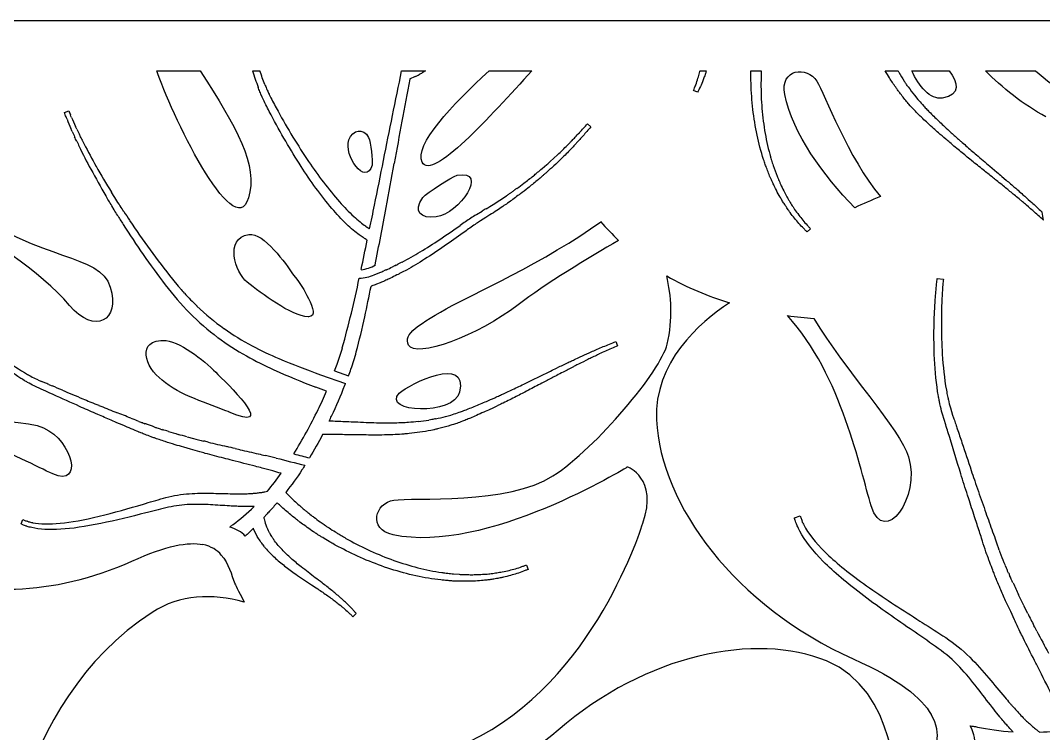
# Model space of a CAD drawing. Header units: metres. Extents: x -136 to 12250, y 0 to 1406.
# Drawn here: x 1243 to 2321, y 655 to 1406 of the extents above; entities that cross this region are included whole.
import ezdxf

# ---------------------------------------------------------------- set-up
doc = ezdxf.new("R2010")
doc.units = ezdxf.units.M
doc.layers.add('PDF_Geometry', color=7, linetype='Continuous')

msp = doc.modelspace()

# ---------------------------------------------------------------- linework, layer by layer
at = {"lineweight": -2}
msp.add_line((0, 1406.3), (12250, 1406.3), dxfattribs=at)
for points in [[(1387.1, 1353.2), (1432.7, 1353.2)], [(1487.9, 1353.2), (1495.5, 1353.2)], [(1644.8, 1353.2), (1670, 1353.2)], [(1736.8, 1353.2), (1781.9, 1353.2)], [(1959, 1353.2), (1965.6, 1353.2)], [(2012.6, 1353.2), (2023.5, 1353.2)], [(2154.1, 1353.2), (2167.4, 1353.2)], [(2182.1, 1353.2), (2221.3, 1353.2)], [(2259.7, 1353.2), (2312.4, 1353.2)]]:
    msp.add_lwpolyline(points, dxfattribs=at)
at = {"layer": 'PDF_Geometry', "lineweight": -2}
for p, q in [((1659, 1347.3), (1653.2, 1344.4)), ((1663.5, 1349.5), (1663.4, 1349.4)), ((1289.6, 1309.2), (1294.2, 1311.1)), ((1741.1, 1212.4), (1755.1, 1221.6)), ((1342, 1206.9), (1339.5, 1211)), ((1342.1, 1206.8), (1342, 1206.9)), ((1723.4, 1201.7), (1723.6, 1201.8)), ((1723.6, 1201.8), (1729.5, 1205.4)), ((1403.5, 1133.9), (1409.6, 1126.4)), ((1615.8, 1138.3), (1615.8, 1138.3)), ((1619.3, 1139.7), (1621.9, 1140.7)), ((1574.2, 1037.2), (1588.9, 1032.1)), ((1260.5, 1028.4), (1263.2, 1027.1)), ((1263.2, 1027.1), (1266, 1025.9)), ((1559.4, 1033.1), (1585.7, 1023.8)), ((1554.5, 1020), (1554.4, 1020)), ((1316.6, 1004.6), (1317.4, 1004.3)), ((1342.7, 994.1), (1344.4, 993.4)), ((1359.6, 987.3), (1361.4, 986.6)), ((1368, 983.9), (1370.1, 983.1)), ((1418.8, 967.8), (1425.5, 966)), ((1469.6, 955.4), (1474.6, 954.3)), ((2304, 781.6), (2300, 789.8))]:
    msp.add_line(p, q, dxfattribs=at)
for points in [[(1487.9, 1353.2, 0.01723), (1493.7, 1336.1)], [(1500.8, 1338.8), (1500.8, 1338.9, -0.014902), (1495.5, 1353.2, -0.014902)], [(1606.7, 1189.8), (1606.7, 1189.7, 0.014463), (1610.4, 1187.3, -0.001017), (1611.1, 1186.8, 0.000499), (1616.2, 1211.6, 0.000358), (1625.7, 1258.9, -0.001849), (1644.8, 1353.2, -0.001849)], [(1952.8, 1334.1, 0.015477), (1954.5, 1338.5), (1954.5, 1338.6, 0.011885), (1956.8, 1345.5, -0.001235), (1957.3, 1347.1, 0.002794), (1958.1, 1349.9, 0.001789), (1958.8, 1352.6, -0.000221), (1959, 1353.2, -0.000221)], [(1965.6, 1353.2, -0.000272), (1965.5, 1353, -0.002876), (1964.4, 1349.5), (1963.9, 1348.1, -0.003166), (1962.3, 1343.7)], [(2038.5, 1229.3, -0.00216), (2037.1, 1232, 0.001806), (2036, 1234.3), (2035.9, 1234.4, 0.002188), (2034.6, 1237.4, 0.000155), (2033.6, 1239.7, 0.001133), (2032.9, 1241.1, -0.005204), (2032.3, 1242.4), (2032.3, 1242.5, 0.00224), (2031.2, 1245.3, -0.001656), (2029, 1251), (2028.9, 1251.1, 0.000885), (2027.2, 1255.9), (2026.9, 1257, -0.00033), (2025.9, 1259.9), (2025.8, 1260), (2025.6, 1260.9, -0.001592), (2024.9, 1263.1, -0.027009), (2018.4, 1288.9, -0.022866), (2014.3, 1316.1, -0.019745), (2012.6, 1343.5, -0.007342), (2012.6, 1353.2, -0.007342)], [(2023.5, 1353.2, 0.007502), (2023.2, 1343.5, 0.019911), (2023.9, 1316.9, 0.022252), (2027, 1290.5, 0.025961), (2032.5, 1265.3), (2032.5, 1265.3, 0.005583), (2032.9, 1263.9, -0.001703), (2033.3, 1262.3, -0.00249), (2034, 1259.9), (2034.2, 1259.3, -0.001009), (2036, 1253.5), (2038, 1247.8, -0.001779), (2038.7, 1246.1), (2039, 1245.1), (2040.1, 1242.4, 0.000202), (2042.2, 1237.2, -0.001597), (2043.5, 1234.4, 0.000129), (2044.5, 1232.2), (2044.6, 1232.1)], [(2158.5, 1345.8, -0.012158), (2154.1, 1353.2, -0.012158)], [(2168.3, 1351.7), (2168.3, 1351.8, -0.002612), (2167.4, 1353.2, -0.002612)], [(2169.3, 1330.1, 0.003093), (2167, 1333.1), (2166.9, 1333.3, 0.001536), (2165, 1336)], [(2178.2, 1336.3, 0.001624), (2175.9, 1339.5, 0.002728), (2174, 1342.4)], [(1586.7, 1191.8, -0.024993), (1571.4, 1208.1, -0.032739), (1538.9, 1252.6, -0.012007), (1522.7, 1279, -0.011963), (1507.3, 1306.9, -0.00642), (1500, 1321.2), (1497.9, 1325.4), (1496.6, 1328.7, 0.005949), (1495.5, 1331.3)], [(1502.6, 1334.4, -0.006382), (1503.8, 1331.7), (1504.6, 1329.8), (1505.2, 1328.5), (1505.2, 1328.4), (1505.3, 1328.3), (1507.1, 1324.8, 0.005813), (1514.6, 1310.8, 0.011085), (1530.3, 1283.5, 0.011658), (1546.8, 1257.8, 0.032346), (1579.5, 1215.1, 0.0251), (1594.3, 1199.9)], [(1956.3, 1330.7), (1952.2, 1332.5, 0.000084), (1952.8, 1334.1)], [(2184.7, 1327.7), (2184.7, 1327.6), (2188.2, 1323.2), (2189.4, 1321.9, -0.001003), (2194.5, 1316.2, 0.014738), (2197.9, 1312.6, -0.002039), (2199.7, 1310.8), (2200.4, 1310.1, 0.011495), (2205.1, 1305.4, -0.000694), (2215.4, 1295.6), (2216.4, 1294.6, 0.007847), (2223.5, 1288.1, -0.002001), (2227.7, 1284.3, -0.000178), (2231, 1281.3, -0.000022), (2233.3, 1279.3), (2233.9, 1278.7, -0.000999), (2239, 1274.4, -0.000967), (2244.6, 1269.5, -0.000547), (2250.1, 1264.7, 0.000092), (2264.1, 1252.8), (2271.5, 1246.6, 0.000315), (2276.8, 1242.1), (2281.4, 1238.2, 0.000983), (2290.6, 1230.2, 0.000817), (2293.9, 1227.4, -0.005009), (2299, 1222.8, -0.000711), (2306.5, 1216.1), (2308.3, 1214.5, -0.000858), (2313.1, 1210.2), (2313.6, 1209.7, 0.00284), (2318.6, 1205, 0.000076), (2319.1, 1204.4, 0.000076)], [(2320.5, 1196, -0.000036), (2315, 1201, 0.001938), (2309.8, 1205.7), (2309.4, 1206, 0.000552), (2304.9, 1209.9), (2302.7, 1211.8, 0.000053), (2298.5, 1215.3), (2295.1, 1218.3, 0.004174), (2289.7, 1222.7, -0.001002), (2286.5, 1225.3, 0.000049), (2281.9, 1229.1, 0.000018), (2277.1, 1233, -0.000564), (2271.2, 1237.7, 0.000326), (2267, 1241.1, -0.000354), (2257.3, 1248.8, 0.000608), (2245.1, 1258.6), (2244.5, 1259.1, 0.000606), (2233.6, 1268, 0.001491), (2227.8, 1272.8, -0.001165), (2221.9, 1277.8, 0.002573), (2217.7, 1281.4, -0.007749), (2210.1, 1287.9, -0.000099), (2205, 1292.5, -0.000042), (2198.6, 1298.3, -0.011894), (2193.5, 1303), (2192.8, 1303.7, 0.003866), (2190.8, 1305.6, -0.013562), (2187.1, 1309.3), (2185.8, 1310.6, 0.000984), (2181.7, 1315), (2180.3, 1316.5), (2179, 1318, 0.00153), (2177.6, 1319.8, 0.000071), (2176.5, 1320.9)], [(1801.1, 1257.6), (1801.1, 1257.6), (1809, 1264.9, 0.016596), (1819.3, 1274.9, -0.002489), (1822.2, 1277.8, 0.000734), (1824.2, 1279.9, -0.001458), (1827.6, 1283.3, 0.001363), (1831.9, 1288.1), (1832, 1288.2, -0.000121), (1840.4, 1297.4), (1844, 1294.2, -0.000145), (1835.8, 1284.7, 0.001633), (1833.2, 1281.8, -0.000806), (1831.5, 1279.8), (1831.4, 1279.7), (1826.1, 1274.1, 0.003206), (1823.1, 1270.9, -0.016947), (1812.9, 1260.7, -0.001001), (1807.1, 1255.1), (1805.2, 1253.3)], [(1801.5, 1249.9), (1801, 1249.5, -0.002058), (1798, 1246.8), (1796.6, 1245.6, -0.000273), (1794.3, 1243.6, 0.001169), (1792.1, 1241.7), (1791.6, 1241.2, -0.016369), (1787.4, 1237.6, -0.00003), (1777.7, 1229.7)], [(1787.5, 1246), (1788, 1246.4, 0.001255), (1792.6, 1250.3), (1797.8, 1254.7)], [(1773.5, 1234.9), (1773.5, 1234.9, -0.000748), (1783.5, 1242.6)], [(1769.8, 1223.7, 0.00121), (1767.2, 1221.8, 0.000692), (1761.9, 1217.8, -0.002557), (1759.2, 1215.8), (1759.1, 1215.7), (1756.3, 1213.8, 0.000529), (1751.3, 1210.4, -0.000764), (1745.1, 1206.2, -0.00904), (1737.7, 1201.5, 0.002797), (1733.5, 1198.9), (1727.7, 1195.3), (1726.8, 1194.7, 0.000137), (1722.2, 1191.5, 0.003614), (1711.2, 1183.8), (1709.5, 1182.5, -0.004384), (1689.7, 1168.5, -0.010925), (1669, 1154.8, -0.014325), (1649.8, 1143.4), (1645.3, 1141, -0.008612), (1642.5, 1139.6, 0.001444), (1641, 1138.8), (1639.8, 1138.2, -0.01369), (1632.9, 1134.8, 0.001581), (1630.7, 1133.8, -0.009034), (1625.7, 1131.5, -0.001734), (1621.1, 1129.6), (1619.5, 1128.9, -0.013886), (1614.6, 1127), (1612.9, 1126.4)], [(2047.9, 1225.3, -0.00242), (2049.2, 1222.8), (2049.2, 1222.8)], [(2051, 1219.6, -0.00205), (2051.6, 1218.6), (2052.3, 1217.3, 0.002933), (2053.9, 1214.5, 0.006732), (2056.9, 1209.9, -0.002407), (2058.6, 1207.3)], [(2053.9, 1203.9), (2053.8, 1204, 0.002328), (2051.9, 1206.8, -0.006101), (2048.8, 1211.3), (2048.8, 1211.3, -0.000925), (2046.2, 1215.4), (2045.8, 1216.1)], [(2067.1, 1196.1), (2067.1, 1196, 0.020874), (2071.9, 1190.6, -0.006474), (2073.1, 1189.3, -0.001966), (2075.3, 1186.9), (2071.8, 1183.5, -0.002033), (2069.5, 1185.8, 0.004549), (2068.2, 1187.1, -0.021753), (2063.1, 1192.6)], [(1602.1, 1143.8, 0.001921), (1608.6, 1174.8, -0.003257), (1607.3, 1175.7, 0.003785), (1605.5, 1176.7), (1605.4, 1176.8, 0.001846), (1604.2, 1177.6, -0.015408), (1600, 1180.5)], [(2211.1, 1004.9, -0.002655), (2210.2, 1009.4), (2210, 1010.2), (2209.7, 1012.3, -0.001765), (2209.2, 1015.3, -0.028388), (2205.7, 1054.3, -0.015771), (2205.5, 1087.1, -0.012092), (2206.7, 1112.4, -0.01043), (2208.1, 1128.7, -0.003294), (2208.8, 1134.4), (2215.2, 1133.7, 0.001023), (2214.6, 1128.1), (2214.6, 1127.5, 0.009508), (2213.6, 1112, 0.012043), (2213.1, 1087, 0.016072), (2214.1, 1054.7, 0.028194), (2218.4, 1016.8, 0.000096), (2219, 1013.5), (2219.3, 1011.9, 0.002508), (2220, 1009, -0.000286), (2220.4, 1006.9), (2220.5, 1006.8)], [(1588.9, 1032.1, 0.003338), (1591.4, 1039.1, 0.018738), (1597, 1057.2, 0.011893), (1605.9, 1094.1, 0.004512), (1612.6, 1126.2)], [(1250.8, 1025.1, -0.001433), (1247.7, 1026.9), (1247.2, 1027.2), (1245.8, 1028.1, -0.001698), (1243.9, 1029.3, -0.028461), (1219.8, 1046.9, -0.01579), (1200.8, 1063.3, -0.012105), (1186.9, 1076.8, -0.010423), (1178.3, 1085.7, -0.003176), (1175.4, 1089), (1179, 1092.3, 0.000143), (1182, 1089.2), (1182.3, 1088.8, 0.008983), (1190.7, 1080.5, 0.012193), (1204.7, 1067.6, 0.016126), (1223.7, 1051.9, 0.028134), (1247.6, 1035.3, 0.000988), (1249.8, 1034), (1250.9, 1033.4, 0.000589), (1252.9, 1032.3, -0.003034), (1254.3, 1031.5), (1254.4, 1031.5)], [(1691, 989.2), (1691.1, 989.2), (1696.5, 990.7), (1698.2, 991.2, -0.000608), (1705.5, 993.6, 0.013774), (1710.2, 995.3, -0.004552), (1712.6, 996.2), (1713.4, 996.6, 0.010943), (1719.6, 999, -0.000864), (1732.8, 1004.5), (1734, 1005, 0.007892), (1742.8, 1008.9, -0.003536), (1748, 1011.3, -0.001277), (1752, 1013.1, -0.001096), (1754.8, 1014.4), (1755.6, 1014.7, -0.001295), (1761.6, 1017.6, -0.000541), (1768.3, 1020.8, 0.000338), (1775, 1024, 0.000187), (1791.4, 1032), (1800.1, 1036.3, -0.000067), (1806.4, 1039.3), (1811.8, 1042, 0.001119), (1822.7, 1047.2, 0.001068), (1826.7, 1049.1, -0.004671), (1832.9, 1052, -0.00077), (1842.1, 1056.1), (1844.2, 1057.1, -0.000559), (1850.1, 1059.8), (1850.7, 1060, 0.003145), (1857.1, 1062.7, 0.001127), (1870.3, 1068.2), (1872.2, 1063.7, -0.000053), (1859.3, 1057.9, 0.001637), (1852.9, 1055), (1852.5, 1054.8, 0.001347), (1847.1, 1052.2), (1844.5, 1050.9, 0.000469), (1839.6, 1048.5), (1835.5, 1046.5, 0.004245), (1829.3, 1043.4, -0.001744), (1825.6, 1041.5, 0.000152), (1820.3, 1038.8, 0.000169), (1814.8, 1035.9, -0.000629), (1808.1, 1032.4, 0.000731), (1803.3, 1029.9, -0.000317), (1792.4, 1024.2, 0.000417), (1778.5, 1016.9), (1777.8, 1016.5, 0.000664), (1765.3, 1010.1, 0.002084), (1758.6, 1006.7, -0.000451), (1751.7, 1003.3, 0.002795), (1746.7, 1000.9, -0.007789), (1737.7, 996.6, -0.000219), (1731.3, 993.7, 0.000133), (1723.5, 990.2, -0.011283), (1717.2, 987.5), (1716.2, 987.1, 0.00294), (1713.7, 986, -0.013085), (1708.8, 984.1), (1707.1, 983.4, 0.001213), (1701.5, 981.4), (1699.5, 980.7), (1697.7, 980.2, 0.000997), (1695.4, 979.5, -0.000168), (1693.9, 979.1)], [(1662.5, 983.8), (1662.4, 983.8, -0.016466), (1651.9, 982.8, 0.002621), (1648.5, 982.6, 0.001869), (1644.1, 982.4, -0.011984), (1635.1, 982.1), (1635, 982.1, -0.012119), (1612.8, 982.4), (1610.3, 982.5, -0.000026), (1598.6, 983, 0.000037), (1589.1, 983.4, 0.002383), (1572.7, 984.1, 0.003725), (1568.5, 984.3, 0.002168), (1571, 989.6, 0.015655), (1585, 1022, 0.000864), (1585.7, 1023.8, 0.000864)], [(1492.9, 908.6), (1492.9, 908.6, 0.00176), (1497.4, 909.2, -0.001835), (1499.2, 909.5, 0.002964), (1500.8, 909.8, -0.001155), (1503.4, 910.3, 0.018143), (1517.8, 929.3, 0.000089), (1509.1, 931.8, 0.004985), (1497.9, 934.8, -0.00166), (1490.6, 936.7, -0.000283), (1466.6, 942.8, 0.001453), (1457.5, 945.2, -0.005331), (1438, 950.3, 0.003), (1432.2, 951.9, -0.006955), (1422.4, 954.6), (1415.4, 956.7, -0.000092), (1406.2, 959.4), (1406.2, 959.4, -0.003463), (1395.8, 962.7, 0.001054), (1389.5, 964.8), (1388.2, 965.3, 0.000776), (1385.3, 966.2), (1385.2, 966.3), (1384.6, 966.5, 0.000127), (1381, 967.8, -0.001391), (1374.7, 970.2), (1372.6, 971, 0.002334), (1370.2, 971.9, -0.001786), (1368.4, 972.6, 0.005415), (1367.6, 972.9, -0.008474), (1366.1, 973.5), (1364.1, 974.4, -0.000747), (1355.7, 978, -0.000246), (1345, 982.6), (1339, 985.2, 0.000547), (1325, 991.2), (1322.3, 992.4, -0.001871), (1313.9, 996, -0.001131), (1305.7, 999.7, -0.000191), (1278, 1012.2), (1273.6, 1014.2, -0.001034), (1268.2, 1016.6), (1260, 1020.3), (1257.7, 1021.4)], [(2331.4, 692.1, -0.000099), (2316.7, 721.2, 0.001598), (2311.2, 732.2, -0.005013), (2299.3, 755.8, 0.002639), (2295.9, 762.8, -0.006609), (2290.1, 774.9), (2286.1, 783.6, 0.000308), (2280.8, 794.9), (2280.8, 795, -0.003662), (2275.1, 808.1, 0.000801), (2271.7, 816), (2271, 817.8, -0.001499), (2269.5, 821.4), (2269.4, 821.6), (2269.1, 822.4, -0.000275), (2267.3, 827.1, -0.001571), (2264.2, 835.4), (2263.2, 838.1, 0.001461), (2262, 841.2, -0.001319), (2261.1, 843.7, 0.003321), (2260.8, 844.6, -0.008563), (2260, 846.6), (2259.1, 849.4, -0.000782), (2255.5, 860.8, -0.000199), (2250.7, 875.3), (2248.1, 883.5, 0.000693), (2241.9, 902.5), (2240.7, 906.2, -0.001679), (2237, 917.5, -0.001278), (2233.5, 928.9, -0.000201), (2221.9, 966.9), (2220, 972.9, -0.000814), (2217.7, 980.3), (2214.3, 991.6), (2213.4, 994.9)], [(2222.7, 998.2), (2223.8, 994.3), (2225, 990.6, -0.002827), (2226.4, 986.6, -0.00158), (2228.2, 981, 0.000282), (2229.9, 976.1, -0.000323), (2234.8, 961.5, 0.000443), (2244.5, 932.4, 0.000465), (2247.9, 922.3), (2248.2, 921.2, 0.000859), (2252.1, 910.1, 0.000445), (2260, 887.6), (2260.8, 885.3, -0.000003), (2268, 865), (2268.9, 862.6, -0.00062), (2271.9, 853.8), (2272.9, 851)], [(1680.6, 986.7, 0.002386), (1676.7, 985.9, 0.001232), (1673.3, 985.4)], [(1663.9, 972.5, -0.01616), (1652.7, 971.2, 0.001041), (1649.4, 970.8), (1649.3, 970.8, 0.001996), (1645.1, 970.5, -0.01187), (1635.4, 969.9, -0.012347), (1612.2, 969.6), (1610, 969.6, 0.000441), (1588.7, 969.9, 0.002398), (1572.4, 970.1, 0.004885), (1564.6, 970.1, -0.0027), (1561.9, 970.1), (1561.5, 970.1, -0.01875), (1547.8, 945.6, -0.01875)], [(1682.7, 976.1, 0.002493), (1678.9, 975.2), (1678.8, 975.1, 0.001555), (1675.5, 974.5)], [(1542.9, 937.7, -0.003875), (1539.8, 932.8, -0.01968), (1522.7, 909.2, 0.011928), (1526.6, 905.3), (1526.6, 905.2, 0.013769), (1536.8, 895.8, -0.003273), (1539, 893.9, 0.008538), (1543.3, 890.2, -0.003431), (1545.9, 888.1, 0.012244), (1550.7, 884.3, -0.000762), (1552.2, 883.2, 0.01075), (1559.1, 878.1, -0.000953), (1563.2, 875.2), (1563.6, 874.9, -0.00209), (1565.8, 873.4, 0.001127), (1568.3, 871.8), (1568.3, 871.7, 0.011294), (1575, 867.5, -0.002783), (1578.2, 865.4), (1578.9, 865, -0.000822), (1583.5, 862.3, 0.011651), (1588.8, 859.3), (1588.8, 859.2, 0.019632), (1611.8, 847.6, 0.019828), (1636.5, 837.6, 0.022473), (1661.9, 829.8, 0.02617), (1687.2, 824.8), (1687.3, 824.8, 0.002366), (1688.7, 824.6, -0.001892), (1690.3, 824.3, -0.002013), (1692.8, 824), (1693.4, 824, -0.001298), (1699.4, 823.3), (1705.4, 822.9, -0.001178), (1707.3, 822.8), (1708.3, 822.7), (1711.3, 822.6, -0.000217), (1716.9, 822.5, -0.00024), (1719.9, 822.5, 0.001181), (1722.4, 822.6), (1722.4, 822.6)], [(1326.3, 884.1, 0.011064), (1372.9, 896.9), (1375.1, 897.6, -0.00358), (1396.6, 903.8, -0.047332), (1421.2, 907.8, -0.024392), (1444, 908.3, -0.000211), (1464.1, 907.8, 0.003926), (1470.2, 907.7, 0.001356), (1472.8, 907.7, -0.003774), (1475.7, 907.7, 0.011647), (1480.5, 907.8, 0.00065), (1482.1, 907.8)], [(1487.3, 908.1), (1487.3, 908.1, -0.002629), (1488.8, 908.2)], [(1480.8, 894.2, -0.011725), (1475.6, 894.3, 0.00271), (1472.6, 894.4), (1472.5, 894.4), (1471.2, 894.5, -0.004588), (1463.5, 894.9, -0.000511), (1443.6, 896.1, 0.025459), (1421.9, 896.4, 0.048024), (1399.3, 893.5, 0.00373), (1377.2, 888.1), (1375.4, 887.6, -0.011215), (1328.1, 876.4)], [(1722.6, 815.8, -0.002535), (1719.5, 815.7, 0.000973), (1717, 815.5), (1716.9, 815.5, 0.001116), (1713.6, 815.5, 0.000341), (1711.1, 815.5, 0.004744), (1709.5, 815.5, -0.002666), (1708.1, 815.5), (1708, 815.5, 0.003935), (1705.1, 815.6, -0.000475), (1698.9, 815.8), (1698.8, 815.8, -0.00027), (1693.7, 816.2), (1692.6, 816.3, -0.001762), (1689.5, 816.6), (1689.4, 816.6), (1688.4, 816.7, -0.000198), (1686.2, 816.9, -0.026927), (1659.9, 821.3, -0.02279), (1633.4, 828.4, -0.019701), (1607.6, 837.9, -0.020005), (1583.5, 849.2, -0.012408), (1577.7, 852.2, 0.000911), (1572.2, 855.2), (1572.2, 855.3, 0.002958), (1568.4, 857.4, -0.012024), (1561.7, 861.5, 0.00032), (1558.5, 863.5), (1556.7, 864.6, -0.000413), (1554.7, 865.9, -0.001931), (1552, 867.7, -0.010878), (1545.2, 872.3, 0.001526), (1543.1, 873.9, -0.012112), (1537.7, 877.8, 0.003951), (1535.1, 879.8, -0.008465), (1530.7, 883.3, 0.004326), (1528, 885.4), (1528, 885.5, -0.014653), (1516.9, 895.2, -0.007807), (1513.6, 898.2, -0.009827), (1505.8, 889.4, 0.001035), (1502.2, 885.6, -0.00121), (1499.7, 882.9, 0.021508), (1500, 881.3), (1500.1, 881.2)], [(2059.4, 878.8, -0.001379), (2058.3, 882.5), (2064.4, 884.5, 0.002473), (2065.7, 880.8)], [(1246.7, 874.7, -0.001358), (1244, 876), (1246, 880.5, 0.004829), (1248.7, 879.3)], [(1250.3, 873.4), (1250.2, 873.5, 0.005282), (1248.8, 873.9)], [(1463.8, 872.5, 0.00167), (1464.7, 873.3, -0.000004), (1467.5, 875.5)], [(1501.8, 875, 0.037016), (1505.3, 867, 0.001951), (1505.9, 865.9, -0.001427), (1506.5, 864.8, -0.002059), (1507.9, 862.6)], [(2061.2, 874.1), (2061.2, 874.2, 0.007102), (2060.5, 876)], [(1497.5, 855.6, 0.001315), (1495.8, 858), (1495.7, 858.1, 0.001966), (1494.2, 860.5, -0.037888), (1489.2, 870, -0.003991), (1488.7, 871.4)], [(1500.2, 852, -0.002956), (1501.4, 850.6), (1501.4, 850.5, 0.02859), (1510.8, 840.8, 0.022191), (1521.6, 831.6, 0.013928), (1533.2, 823.1, 0.006674), (1549.9, 811.8, -0.001238), (1556.4, 807.5, -0.005117), (1566.9, 800.3, -0.00837), (1576, 793.6, 0.001366), (1577.7, 792.2, 0.000687), (1579.9, 790.5, -0.001161), (1582.2, 788.6, 0.002626), (1583.4, 787.6, -0.011685), (1588.8, 782.7), (1588.9, 782.7, -0.014772), (1591.5, 780.1, 0.004209), (1592.2, 779.4, 0.000437), (1593.4, 778.2), (1597, 781.5, 0.005047), (1595.9, 782.8, -0.005268), (1595.1, 783.6, 0.015912), (1592.6, 786.4, 0.014751), (1587.3, 791.9, 0.004094), (1583.9, 795.1), (1582.8, 796.1, 0.002348), (1580, 798.5, 0.010402), (1571.1, 806, 0.006686), (1561, 813.9, 0.00197), (1553.8, 819.3, -0.006446), (1539, 830.8, -0.0135), (1528.3, 839.7, -0.021917), (1518.8, 848.9, -0.028233), (1511, 858.1, 0.004235), (1509.9, 859.7)], [(1764.4, 828.8), (1764.5, 828.8, 0.021371), (1771.5, 831, -0.004595), (1773.1, 831.6, -0.001695), (1776.2, 832.6), (1777.9, 828, -0.002828), (1774.8, 826.8, 0.004181), (1773.1, 826.2, -0.022137), (1766, 823.7)], [(1730, 822.9, -0.002547), (1732.8, 823.1), (1732.9, 823.1)], [(1752, 819.8), (1751.9, 819.8, 0.001951), (1748.6, 819.1, -0.006536), (1743.2, 818.1), (1743.2, 818.1, -0.000851), (1738.4, 817.4), (1737.6, 817.2, -0.018525), (1733.3, 816.7, 0.00135), (1730.7, 816.5)], [(1737.6, 823.5), (1739.1, 823.7, 0.002339), (1742.3, 824.1, 0.006934), (1747.8, 825, -0.002523), (1750.8, 825.5)], [(2137.6, 808.5, 0.011077), (2190.5, 773.7), (2193, 772.1, -0.003615), (2217.7, 756.2, -0.047251), (2243, 735.6, -0.024444), (2263.2, 713.5, -0.000456), (2280, 693.3, 0.00357), (2285.3, 687.2, -0.000402), (2287.4, 684.6, -0.002457), (2290, 681.8, 0.011611), (2294.3, 677.1, -0.000523), (2295.7, 675.5)], [(2282.8, 663.2, 0.001602), (2281.1, 665.1, -0.01149), (2276.8, 670.3, 0.002837), (2274.2, 673.3), (2274.1, 673.4), (2273.1, 674.8, -0.004065), (2266.8, 682.7, -0.000455), (2250.8, 703.4, 0.025435), (2232.4, 725.1, 0.048037), (2209.9, 744.8, 0.003797), (2185.4, 761.8), (2183.5, 763.2, -0.011178), (2131.5, 800.1)], [(2300.4, 670.7), (2300.5, 670.7, -0.000998), (2301.8, 669.3)], [(2243.6, 663.3, 0.00321), (2246.6, 662.8, -0.000416), (2251.2, 662)], [(2305.8, 665.7), (2305.9, 665.6, 0.001108), (2310.2, 661.7, -0.00255), (2312.1, 660.2, 0.003606), (2313.8, 658.9, -0.002014), (2316.6, 656.7, 0.018165), (2347.8, 659, 0.000328)]]:
    msp.add_lwpolyline(points, format="xyb", dxfattribs=at)
for points in [[(1546.6, 1094.1), (1546.4, 1094.1)], [(1463.3, 993.8), (1463, 993.9)], [(1256.2, 877.3), (1256.3, 877.2)], [(1489.2, 870), (1489.2, 870.1)], [(2070.2, 871.6), (2070.2, 871.5)], [(1595.9, 782.8), (1595.9, 782.8)]]:
    msp.add_lwpolyline(points, dxfattribs=at)
for centre, radius, start, end in [((-2643.1, 10188.4), 9832.3, 295.94751, 295.95924), ((-5161.8, 15288.9), 15520.7, 296.07708, 296.0877), ((1611, 1445.1), 109, 298.7515, 300.7791), ((1904.3, 949.6), 466.7, 120.3254, 120.5817), ((1805, 1119.6), 269.9, 120.0168, 120.3621), ((18632.2, -1824.2), 17272.1, 169.42892, 169.72841), ((-612.3, 533.6), 2054, 22.0543, 22.1862), ((995.8, 1184.1), 319.4, 21.749, 22.2218), ((2234.5, 1712.1), 1022.2, 203.0957, 203.3604), ((1054.2, 1200.8), 264, 23.0574, 23.6601), ((1499, 1389.2), 219, 202.8242, 205.5529), ((1489.3, 1379.6), 211.5, 201.4151, 204.3268), ((965.7, 1136), 371.4, 24.8183, 25.3002), ((961.2, 1143), 367.2, 23.4979, 24.0212), ((1590.4, 1416.5), 318.9, 203.4864, 204.6024), ((-3869.8, -1161.8), 5719.4, 25.2626, 25.3147), ((1657.4, 1456.7), 391.1, 204.9173, 205.848), ((255.2, 755.4), 1176.8, 26.5475, 26.8073), ((3320.8, 2231.9), 2231.7, 205.2737, 205.4286), ((1942.1, 1584.4), 708.7, 206.0116, 208.1911), ((3021.3, 2137.9), 1915.7, 206.5595, 206.7334), ((1935, 1598.2), 702.7, 207.28, 209.4559), ((2087.4, 1685.5), 878.4, 209.522, 211.5862), ((-31668.7, 7312.7), 33851.9, 349.61281, 349.69266), ((2100.4, 1669.4), 888.3, 208.2042, 210.2621), ((1987.6, 916.5), 383.4, 125.2817, 125.8209), ((-2260.5, -934.5), 4190.9, 30.7941, 30.9651), ((-5340.5, -2976.8), 7891.6, 32.049, 32.17425), ((2189.8, 615), 746.2, 125.3737, 125.627), ((1317.7, 1842), 759.1, 305.4291, 305.6571), ((3948.1, -1832), 3759.4, 125.5332, 125.5879), ((1693.5, 1024.2), 401, 29.2057, 29.5701), ((708.2, 810.6), 747.5, 31.5193, 32.0104), ((790, 841.5), 669.5, 32.8764, 33.4845), ((-4290.6, 2290.7), 6016.9, 349.06072, 349.64555), ((1932.2, 871.6), 390.5, 120.517, 121.2688), ((1615.1, 1411.5), 235.6, 300.2703, 302.3205), ((1715.4, 1426.8), 433.3, 211.3558, 212.9074), ((1731.6, 1448.5), 450.8, 212.7044, 214.0908), ((2203.6, 469.4), 875.8, 123.693, 124.5826), ((2784.4, -432.2), 1948.2, 122.9983, 123.1952), ((2179.6, 1717.3), 980.9, 212.4205, 214.6451), ((2210.8, 1766), 1025.7, 213.7772, 215.8868), ((808.5, 2483), 1573.9, 303.834, 304.7904), ((1368.2, 1649.9), 570.3, 301.2745, 303.7239), ((2033.9, 1640.7), 808.9, 216.0432, 218.7964), ((2038.3, 1621.1), 809.9, 214.7272, 217.5121), ((1477.8, 1470.9), 360.4, 297.691, 301.1561), ((1598.4, 1179.7), 36.1, 275.9848, 301.2126), ((1571.2, 1263.5), 132.8, 292.4048, 294.4108), ((1730, 910.4), 254.3, 113.4475, 114.1143), ((1565.1, 1289.1), 158.7, 293.6721, 296.1626), ((1008.9, 2452.8), 1448.5, 295.6135, 295.683), ((1688.8, 1043.3), 116.5, 115.5839, 116.5695), ((1590.2, 1249.2), 111.8, 295.5594, 296.9366), ((1870.6, 712.3), 493.9, 117.3794, 117.715), ((2157.6, 170.9), 1106.6, 117.5765, 117.6839), ((436.6, 1378.5), 1188.8, 344.5254, 348.169), ((1598.4, 1179.7), 44.9, 272.3222, 292.7956), ((-2429.9, 2009), 4123.8, 347.7607, 347.7615), ((1421.5, 1632.9), 531.3, 291.4494, 291.8501), ((1638, 1310.7), 303.4, 217.0514, 224.5563), ((781.4, 582.6), 830.9, 40.6693, 40.8796), ((1556, 1246.8), 189.5, 220.3531, 222.3418), ((1603.3, 1286.3), 251, 221.7435, 226.1134), ((1600.7, 1282.9), 246.8, 225.9883, 234.5962), ((1604.6, 1278.6), 257, 224.6758, 233.311), ((1613.3, 1301.7), 269.4, 234.7415, 242.1184), ((1620.1, 1300.6), 283.9, 233.4604, 240.7628), ((1659.2, 1387.6), 366.8, 242.05, 246.9285), ((1327.7, 1133.2), 264.6, 340.3775, 344.234), ((1672.6, 1395.1), 392, 240.8121, 245.5318), ((1805.9, 1735.2), 744.1, 247.0271, 250.6541), ((1818.9, 1722.9), 751, 245.7295, 249.3745), ((1020.4, 1248.5), 592.7, 339.1221, 339.8573), ((1152.2, 753.9), 294.9, 66.6794, 67.304), ((741, -244.3), 1374.4, 67.2209, 67.4103), ((1525.8, 1619.7), 648.1, 247.0545, 247.4006), ((-1587.6, -5790), 7389.2, 67.10064, 67.19191), ((7296.6, 15272.4), 15470.3, 247.14348, 247.22997), ((-2691.9, -10267), 12059.4, 69.32634, 69.38243), ((1052.2, 1235.4), 558.4, 334.6538, 336.8427), ((3880.5, 7105.8), 6618, 247.13569, 247.20625), ((3849.3, 7281.8), 6768.9, 248.03415, 248.11063), ((8805.9, 19555.5), 20005.7, 248.04365, 248.09578), ((-3842.9, -11949.1), 13943.4, 68.09221, 68.15966), ((1090.3, 1222.7), 518.5, 328.2435, 334.1211), ((-2025, -7403.3), 9047.5, 67.97437, 68.01919), ((1379.3, 1006.6), 25.2, 248.6472, 251.5649), ((1343.7, 903.1), 84.2, 70.2972, 70.8693), ((1504.5, 1354.2), 394.7, 250.3965, 250.7492), ((1298.9, 763.9), 230.4, 70.3619, 70.863), ((471.1, -1619.8), 2753.8, 70.6251, 70.8098), ((1529.3, 1386.6), 433.5, 250.513, 250.718), ((1216, 489.6), 516.6, 70.4691, 70.7795), ((1099, 16.9), 1002.5, 73.0683, 73.2008), ((1458.1, 1193.5), 227.8, 252.8698, 253.3746), ((653.9, -1482.6), 2566.6, 73.1186, 73.2665), ((1617.2, 1684.1), 743.4, 252.9534, 253.7694), ((-11372, -46770.2), 49421.8, 75.00067, 75.01193), ((1537, 1387.8), 436.3, 255.1928, 256.6449), ((1276.1, 297.7), 684.6, 76.0602, 76.4723), ((1679.4, 1921.6), 988.6, 256.0496, 257.221), ((1079.5, -708), 1708.5, 76.7997, 77.1072), ((7207.8, 25813), 25511.4, 257.01277, 257.05727), ((2384.1, 4699.4), 3853.9, 256.6445, 256.7577), ((1347.1, 281.2), 684.4, 75.9962, 76.9772), ((9822.5, 33749.6), 33831.6, 255.81373, 255.84279), ((9822.5, 33749.6), 33840.4, 255.7852, 255.83799), ((1496.2, 711.6), 183, 92.1497, 92.5539), ((1231, 815), 66.7, 71.7245, 73.0654), ((1970.5, 835.3), 105.4, 23.1827, 24.2935), ((2194.5, 816.9), 85.4, 21.6205, 22.3618), ((2692.6, 1015.2), 450.7, 201.7184, 202.1232), ((1802.6, 654.3), 509.7, 21.7321, 22.0293), ((-267.6, -190), 2745.5, 21.8591, 22.1019), ((5033.9, 1945.5), 2970, 202.0144, 202.0535), ((1902.2, 676.4), 409.1, 21.5907, 22.1049), ((1496.3, 467.1), 864.7, 24.3874, 24.5889), ((2606.5, 969.2), 353.8, 204.2042, 204.6304), ((622.4, 59.6), 1828.9, 24.3564, 24.6284), ((3164.8, 1208.6), 961, 204.248, 205.0757), ((-6652.6, -3622.8), 9981, 26.23837, 26.31144), ((2846.4, 1052.4), 606.2, 206.5272, 207.8968), ((1368.9, 272.8), 1064.3, 27.4218, 27.7697), ((3421.6, 1335.3), 1247, 207.3155, 208.533), ((1343.6, -238.8), 1302.1, 43.4577, 43.5321)]:
    msp.add_arc(centre, radius, start, end, dxfattribs=at)
for points in [[(2048.3, 1328.3), (2042.8, 1355.8), (2071.8, 1358.7), (2082, 1342.4)], [(1483.5, 1219.3), (1468.4, 1169.6), (1400.1, 1311.7), (1387.1, 1353.2)], [(1432.7, 1353.2), (1471, 1293.6), (1494.1, 1253.8), (1483.5, 1219.3)], [(1666.5, 1256.9), (1657.3, 1275), (1698.4, 1317.6), (1736.8, 1353.2)], [(1781.9, 1353.2), (1738, 1305.2), (1676.8, 1236.6), (1666.5, 1256.9)], [(2168.3, 1351.7), (2170.1, 1348.6), (2172, 1345.6), (2174, 1342.4)], [(2214.1, 1324.6), (2201.7, 1322.2), (2189, 1337.6), (2182.1, 1353.2)], [(2221.3, 1353.2), (2230.9, 1340.7), (2233.9, 1328.1), (2214.1, 1324.6)], [(2323.2, 1304.7), (2299.9, 1317.4), (2276.4, 1336.1), (2259.7, 1353.2)], [(2312.4, 1353.2), (2332.2, 1336.6), (2364.6, 1309.8), (2398, 1286.2)], [(1495.5, 1331.3), (1494.9, 1332.8), (1494.2, 1334.4), (1493.7, 1336.1)], [(1500.8, 1338.8), (1501.3, 1337.4), (1501.9, 1335.9), (1502.6, 1334.4)], [(2082, 1342.4), (2090.5, 1328.9), (2114.9, 1261.2), (2149, 1220.7)], [(2165, 1336), (2162.8, 1339.2), (2160.5, 1342.5), (2158.5, 1345.8)], [(2178.2, 1336.3), (2180.3, 1333.4), (2182.4, 1330.4), (2184.7, 1327.7)], [(2121.9, 1209), (2088.6, 1243.8), (2056.8, 1286.3), (2048.3, 1328.3)], [(2176.5, 1320.9), (2173.9, 1323.9), (2171.6, 1327.1), (2169.3, 1330.1)], [(1589.3, 1280.4), (1593.2, 1291.4), (1604.3, 1293.8), (1610, 1282.9)], [(1610, 1282.9), (1612, 1278.1), (1614.5, 1258.3), (1613.7, 1253.9)], [(1613.7, 1253.9), (1606.8, 1230.8), (1583.5, 1264.4), (1589.3, 1280.4)], [(1797.8, 1254.7), (1799, 1255.7), (1800.1, 1256.6), (1801.1, 1257.6)], [(1805.2, 1253.3), (1804, 1252.1), (1802.8, 1251), (1801.5, 1249.9)], [(1667, 1219.7), (1671.7, 1225.2), (1697.1, 1241.5), (1703.2, 1243.3)], [(1703.2, 1243.3), (1737.3, 1249.5), (1705.3, 1202.3), (1681.1, 1199.3)], [(1783.5, 1242.6), (1784.9, 1243.7), (1786.2, 1244.8), (1787.5, 1246)], [(1766.1, 1229.4), (1768.7, 1231.3), (1771.2, 1233), (1773.5, 1234.9)], [(1777.7, 1229.7), (1775.1, 1227.6), (1772.4, 1225.6), (1769.8, 1223.7)], [(2042.3, 1222.1), (2041, 1224.4), (2039.7, 1226.7), (2038.5, 1229.3)], [(2044.6, 1232.1), (2045.6, 1229.8), (2046.8, 1227.5), (2047.9, 1225.3)], [(1681.1, 1199.3), (1664.5, 1197.3), (1656.7, 1205.3), (1667, 1219.7)], [(2045.8, 1216.1), (2045, 1217.3), (2044.3, 1218.5), (2043.6, 1219.8)], [(2049.2, 1222.8), (2049.7, 1221.7), (2050.4, 1220.6), (2051, 1219.6)], [(2149, 1220.7), (2139.6, 1217), (2130.5, 1213.1), (2121.9, 1209)], [(1188.8, 1207.7), (1264.8, 1152.5), (1326.8, 1161), (1337.9, 1125.5)], [(2058.6, 1207.3), (2061.4, 1203.3), (2064.4, 1199.2), (2067.1, 1196.1)], [(1295.1, 1106.1), (1265, 1142.6), (1205, 1179.1), (1169.7, 1200.3)], [(1594.3, 1199.9), (1599, 1195.6), (1603.2, 1192.2), (1606.7, 1189.8)], [(2063.1, 1192.6), (2060.1, 1195.8), (2056.9, 1199.9), (2053.9, 1203.9)], [(2320.5, 1196), (2320, 1198.9), (2319.6, 1201.7), (2319.1, 1204.4)], [(1600, 1180.5), (1596.1, 1183.3), (1591.7, 1187.1), (1586.7, 1191.8)], [(1698.1, 1106.1), (1711.8, 1113.6), (1799.2, 1153.9), (1854.5, 1194.3)], [(1854.3, 1194.5), (1860.4, 1187.4), (1866.7, 1180.8), (1873.2, 1174.6)], [(1482.1, 1130.6), (1469.4, 1141), (1458, 1176.7), (1483.9, 1180.9)], [(1483.9, 1180.9), (1499.5, 1183.2), (1523.1, 1150), (1530.8, 1138.1)], [(1873.2, 1174.6), (1842.6, 1156.8), (1795, 1128.1), (1767.6, 1106.9)], [(1530.8, 1138.1), (1537.1, 1131.3), (1542.9, 1121), (1546.6, 1113.5)], [(1924.4, 1065.4), (1930.7, 1091.7), (1928.7, 1116.6), (1923.9, 1137.2)], [(1923.9, 1137.2), (1945.3, 1124.9), (1967.8, 1115.7), (1990, 1109)], [(1337.9, 1125.5), (1349, 1090), (1321, 1075), (1295.1, 1106.1)], [(1546.4, 1094.1), (1527.7, 1095.2), (1497.4, 1118.8), (1482.1, 1130.6)], [(1612.9, 1126.4), (1612.8, 1126.3), (1612.7, 1126.3), (1612.6, 1126.2)], [(1546.6, 1113.5), (1551.5, 1103.3), (1555, 1094.7), (1546.6, 1094.1)], [(1652, 1064.4), (1646.1, 1075.8), (1662.3, 1086.4), (1698.1, 1106.1)], [(1767.6, 1106.9), (1724.9, 1073.9), (1659.5, 1049.9), (1652, 1064.4)], [(1990, 1109), (1958.2, 1087.8), (1910.3, 1045.9), (1913.2, 985.6)], [(2139.3, 895), (2127.4, 932.6), (2108.6, 1032.2), (2051.1, 1095.4)], [(2051.1, 1095.4), (2060.6, 1094.1), (2069.9, 1093), (2078.7, 1092.3)], [(2078.7, 1092.3), (2111.5, 1038.2), (2170, 974.8), (2178.6, 946.6)], [(1392.5, 1027.5), (1375, 1040.2), (1363.8, 1070.8), (1396.7, 1069.1)], [(1396.7, 1069.1), (1414.3, 1067.2), (1440.6, 1044.4), (1451.2, 1033.5)], [(1804.1, 926.5), (1850.5, 956.9), (1917.7, 1037), (1924.4, 1065.4)], [(1642.2, 1013.8), (1653.1, 1023.3), (1715.2, 1054.6), (1705.7, 1014.9)], [(1257.7, 1021.4), (1255.4, 1022.6), (1253.1, 1023.7), (1250.8, 1025.1)], [(1254.4, 1031.5), (1256.3, 1030.4), (1258.3, 1029.4), (1260.5, 1028.4)], [(1463, 993.9), (1440.8, 1003.1), (1411.6, 1010.9), (1392.5, 1027.5)], [(1451.2, 1033.5), (1469, 1016.3), (1512.1, 972.9), (1463.3, 993.8)], [(1084.1, 1016.7), (1102.6, 980.3), (1236.9, 991.2), (1267.8, 977.2)], [(1705.7, 1014.9), (1699.9, 989.5), (1623.4, 993.1), (1642.2, 1013.8)], [(2213.4, 994.9), (2212.6, 998.1), (2211.7, 1001.5), (2211.1, 1004.9)], [(2220.5, 1006.8), (2221, 1004), (2221.8, 1001.2), (2222.7, 998.2)], [(1277.6, 928.6), (1245.3, 942.9), (1159.2, 994.7), (1084.6, 974.4)], [(1662.5, 983.8), (1666, 984.2), (1669.5, 984.8), (1673.3, 985.4)], [(1680.6, 986.7), (1684, 987.5), (1687.6, 988.2), (1691, 989.2)], [(1913.2, 985.6), (1917.5, 895.8), (1995.8, 789.5), (2120.4, 733.8)], [(1267.8, 977.2), (1298.7, 963.1), (1310, 914.4), (1277.6, 928.6)], [(1675.5, 974.5), (1671.7, 973.8), (1667.8, 973), (1663.9, 972.5)], [(1693.9, 979.1), (1690.2, 977.9), (1686.3, 977), (1682.7, 976.1)], [(2178.6, 946.6), (2191.5, 904), (2153.2, 850.7), (2139.3, 895)], [(1882.5, 935.9), (1882.5, 935.9), (1732.8, 843.6), (1635.9, 864.5)], [(1636.5, 901.1), (1655.6, 903.9), (1757.8, 896.2), (1804.1, 926.5)], [(1898.8, 876.6), (1915.2, 924.5), (1882.5, 935.9), (1882.5, 935.9)], [(1482.1, 907.8), (1484, 907.9), (1485.7, 908), (1487.3, 908.1)], [(1488.8, 908.2), (1490.3, 908.3), (1491.7, 908.4), (1492.9, 908.6)], [(1467.5, 875.5), (1474.3, 880.8), (1481.8, 886.7), (1489.4, 894.4)], [(1482.7, 894.2), (1482.1, 894.2), (1481.4, 894.2), (1480.8, 894.2)], [(1488.1, 894.3), (1486.4, 894.2), (1484.6, 894.2), (1482.7, 894.2)], [(1635.9, 864.5), (1608.4, 870.5), (1617.3, 898.2), (1636.5, 901.1)], [(1285.2, 876.6), (1296.6, 877.7), (1310.5, 880.3), (1326.3, 884.1)], [(1248.8, 873.9), (1248.1, 874.2), (1247.3, 874.4), (1246.7, 874.7)], [(1248.7, 879.3), (1249.1, 879.2), (1249.7, 879), (1250.4, 878.8)], [(1255.2, 872.1), (1253.3, 872.5), (1251.7, 872.9), (1250.3, 873.4)], [(1251.9, 878.3), (1253.1, 877.9), (1254.6, 877.6), (1256.2, 877.3)], [(1256.3, 877.2), (1263.9, 875.7), (1274.2, 875.5), (1285.2, 876.6)], [(1328.1, 876.4), (1311.8, 873.1), (1297.5, 871), (1285.8, 870.3)], [(1500.1, 881.2), (1500.4, 879.6), (1500.9, 877.6), (1501.8, 875)], [(1689.5, 636), (1833.9, 685.2), (1890.5, 852.6), (1898.8, 876.6)], [(2060.5, 876), (2060.1, 877), (2059.7, 877.9), (2059.4, 878.8)], [(2064.1, 868.2), (2063, 870.4), (2062, 872.3), (2061.2, 874.1)], [(2065.7, 880.8), (2065.9, 880.2), (2066.2, 879.5), (2066.6, 878.7)], [(2067.4, 876.8), (2068.1, 875.3), (2069.1, 873.6), (2070.2, 871.6)], [(1285.8, 870.3), (1274.2, 869.5), (1263.3, 870.1), (1255.2, 872.1)], [(1480.1, 863.2), (1476.1, 867.4), (1470.9, 870.7), (1463.8, 872.5)], [(1488.7, 871.4), (1485.5, 868.2), (1482.7, 865.4), (1480.1, 863.2)], [(1507.9, 862.6), (1508.5, 861.6), (1509.2, 860.7), (1509.9, 859.7)], [(2088.8, 836.4), (2078, 847.2), (2069.3, 858.5), (2064.1, 868.2)], [(2070.2, 871.5), (2075.3, 862.7), (2084, 852.4), (2094.6, 842.5)], [(1360.5, 836.7), (1397.2, 853.5), (1420.3, 857.3), (1435.5, 854.2)], [(1454.9, 843.2), (1450.5, 848.4), (1444.3, 852.4), (1435.5, 854.2)], [(1500.2, 852), (1499.3, 853.2), (1498.3, 854.3), (1497.5, 855.6)], [(1454.9, 843.2), (1462.6, 834.3), (1465.6, 822.3), (1469.1, 813.3)], [(2094.6, 842.5), (2105.6, 832.2), (2120.1, 820.8), (2137.6, 808.5)], [(2272.9, 851), (2273.1, 850.5), (2273.3, 850), (2273.5, 849.4)], [(1135.4, 822.7), (1191.8, 800.6), (1278.3, 799), (1360.5, 836.7)], [(2131.5, 800.1), (2114.1, 813.3), (2099.7, 825.5), (2088.8, 836.4)], [(1722.4, 822.6), (1725, 822.5), (1727.5, 822.7), (1730, 822.9)], [(1732.9, 823.1), (1734.1, 823.1), (1735.3, 823.3), (1736.5, 823.4)], [(1736.5, 823.4), (1736.9, 823.5), (1737.2, 823.5), (1737.6, 823.5)], [(1750.8, 825.5), (1755.6, 826.5), (1760.5, 827.5), (1764.4, 828.8)], [(1766, 823.7), (1761.9, 822.3), (1756.9, 821), (1752, 819.8)], [(1469.1, 813.3), (1469.1, 813.3), (1472.6, 805.8), (1479, 793.7)], [(1730.7, 816.5), (1728.1, 816.2), (1725.4, 815.9), (1722.6, 815.8)], [(1479, 793.7), (1445.2, 802.9), (1411.6, 801.9), (1382.1, 782.8)], [(1382.1, 782.8), (1233.6, 686.5), (1219, 485.5), (1216.7, 441.8)], [(2092.3, 731.6), (2017.8, 762.1), (1902, 738.8), (1809.6, 658.8)], [(2120.4, 733.8), (2168.7, 712.2), (2192.4, 692.7), (2202.5, 675.1)], [(2165.6, 594.4), (2165.6, 594.4), (2166.8, 701), (2092.3, 731.6)], [(2208.5, 646.4), (2209.7, 655.3), (2208.5, 664.9), (2202.5, 675.1)], [(2295.7, 675.5), (2297.4, 673.8), (2298.9, 672.1), (2300.4, 670.7)], [(2301.8, 669.3), (2303.2, 668), (2304.6, 666.7), (2305.8, 665.7)], [(1809.6, 658.8), (1773.9, 627.8), (1749, 616), (1730.9, 614.4)], [(2248.5, 639.1), (2249.2, 646.7), (2248, 654.8), (2243.6, 663.3)], [(2251.2, 662), (2262.3, 659.9), (2274.6, 657.6), (2288.7, 656.8)], [(2287.6, 658), (2286, 659.6), (2284.5, 661.4), (2282.8, 663.2)]]:
    msp.add_open_spline(points, degree=3, dxfattribs=at)
msp.add_open_spline([(1962.3, 1343.7), (1961.2, 1340.8), (1960.3, 1338.5), (1959.4, 1336.6), (1958.3, 1334.2), (1957.3, 1332.4), (1956.3, 1330.7)], degree=3, knots=[0, 0, 0, 0, 1, 1, 1, 2.287044, 2.287044, 2.287044, 2.287044], dxfattribs=at)

doc.saveas('drawing.dxf')
